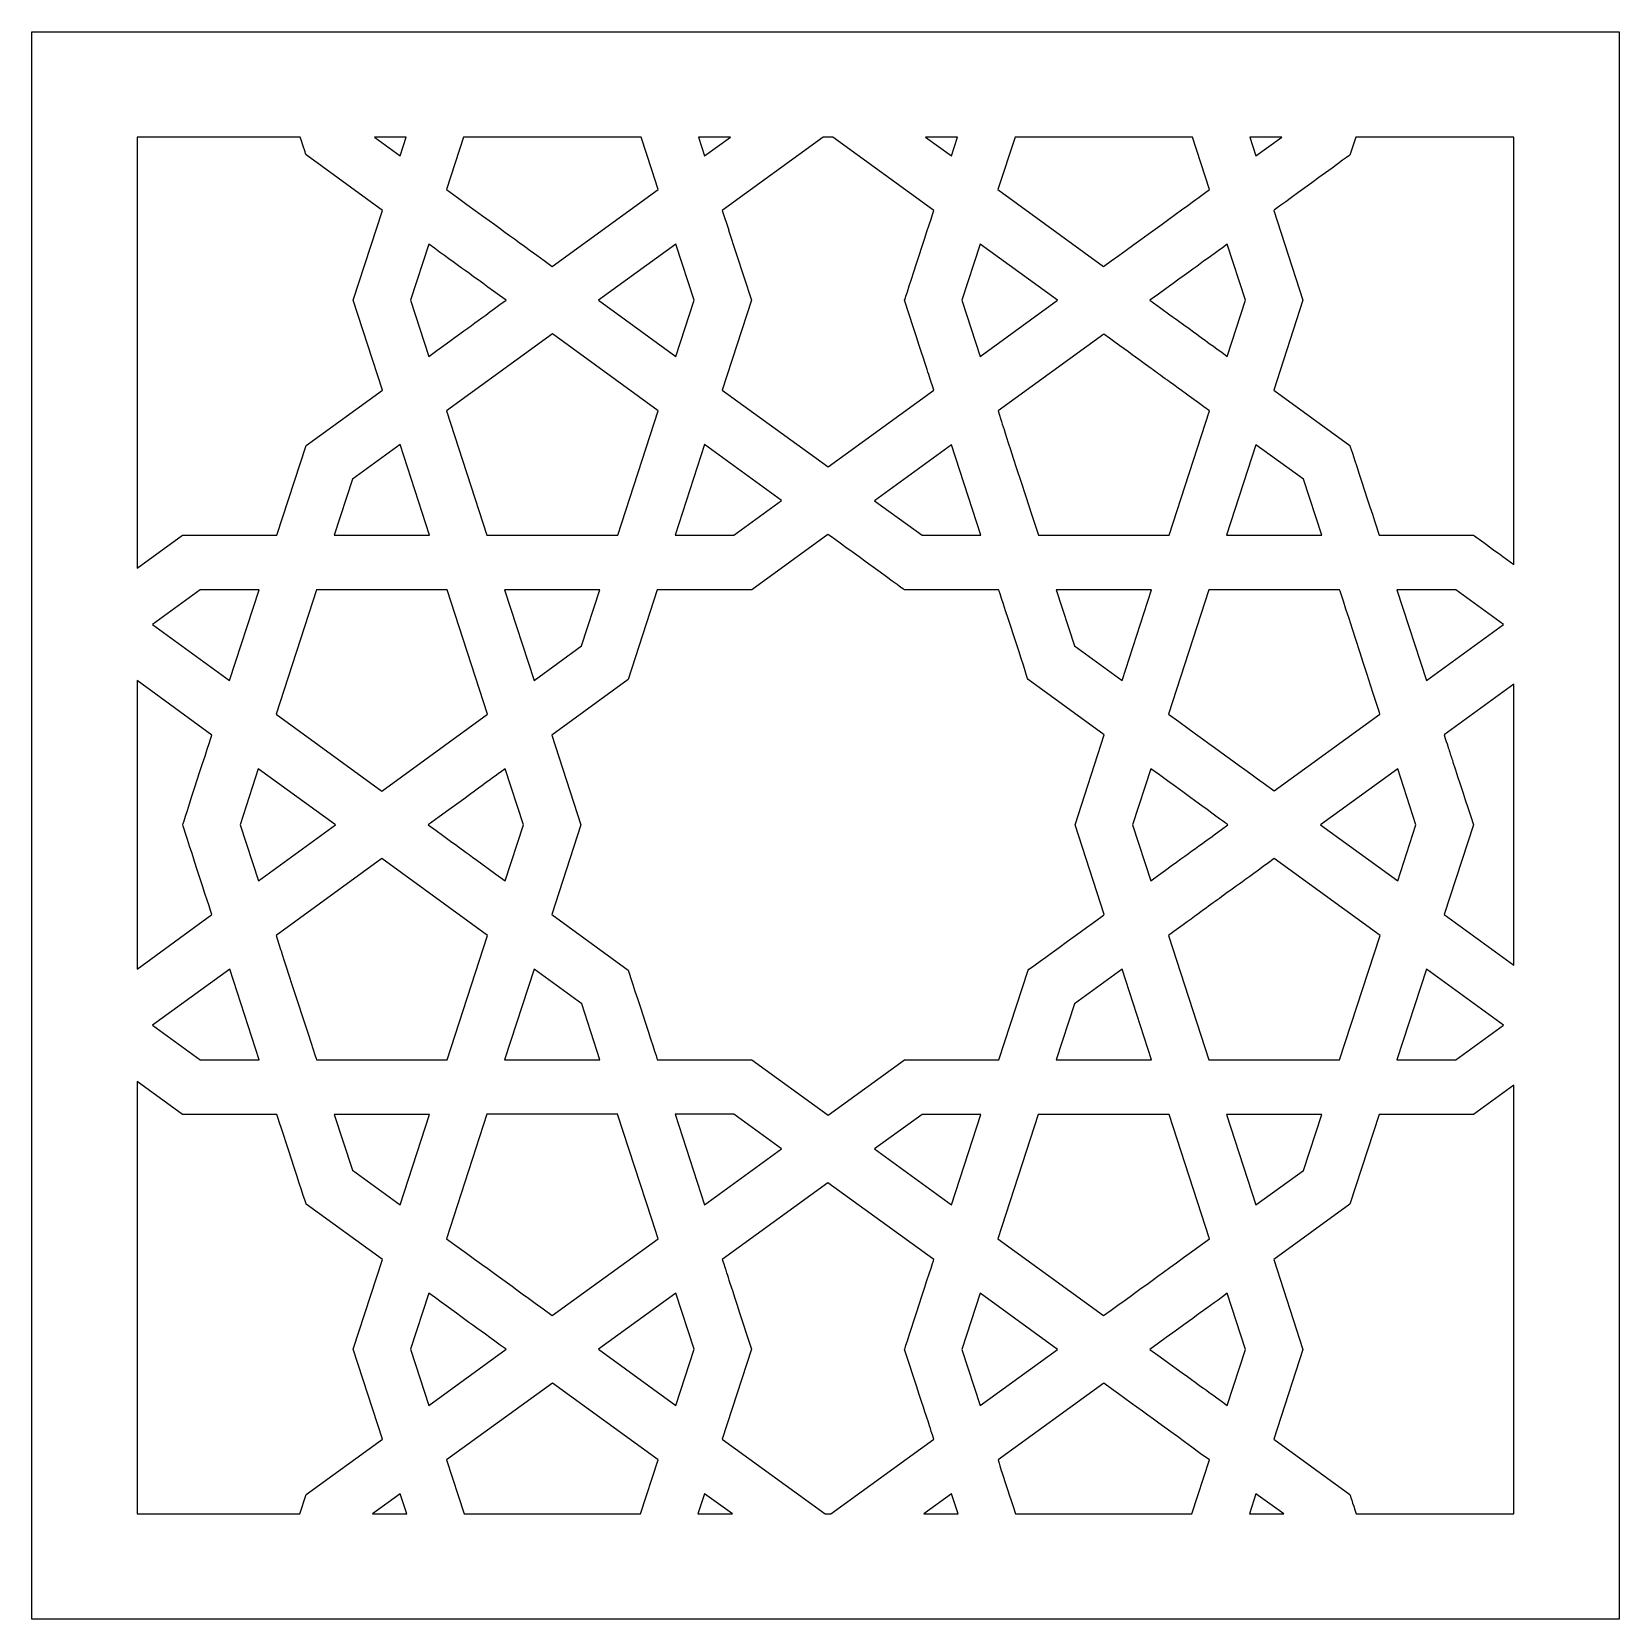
# Model space of a CAD drawing. Header units: millimetres. Extents: x -64 to 64, y -64 to 64.
import ezdxf

# ---------------------------------------------------------------- set-up
doc = ezdxf.new("R2010")
doc.units = ezdxf.units.MM
doc.header["$MEASUREMENT"] = 0
doc.layers.add('layer 1', color=7, linetype='Continuous')

msp = doc.modelspace()

# ---------------------------------------------------------------- linework, layer by layer
at = {"layer": 'layer 1', "color": 250}
for points, knots in [([(-63.5, 63.5), (-63.5, 63.5), (-63.5, -63.5), (-63.5, -63.5), (-63.5, -63.5), (-63.5, -63.5), (63.5, -63.5), (63.5, -63.5), (63.5, -63.5), (63.5, -63.5), (63.5, 63.5), (63.5, 63.5), (63.5, 63.5), (63.5, 63.5), (-63.5, 63.5), (-63.5, 63.5)], [0, 0, 0, 0, 0.2, 0.2, 0.2, 0.2, 0.4, 0.4, 0.4, 0.4, 0.6, 0.6, 0.6, 0.6, 1, 1, 1, 1]), ([(-55.0755, 55.075), (-55.0755, 55.075), (-42.0175, 55.075), (-42.0175, 55.075), (-42.0175, 55.075), (-41.7505, 54.2516), (-41.5589, 53.6663), (-41.554, 53.643), (-41.554, 53.643), (-41.554, 53.643), (-35.4463, 49.2058), (-35.4463, 49.2058), (-35.4463, 49.2058), (-35.4463, 49.2058), (-37.7817, 42.0215), (-37.7817, 42.0215), (-37.7817, 42.0215), (-37.7817, 42.0215), (-35.4415, 34.8368), (-35.4415, 34.8368), (-35.4415, 34.8368), (-35.4415, 34.8368), (-41.5494, 30.3999), (-41.5494, 30.3999), (-41.5494, 30.3999), (-41.5494, 30.3999), (-43.8941, 23.2244), (-43.8941, 23.2244), (-43.8941, 23.2244), (-43.8941, 23.2244), (-51.4437, 23.2244), (-51.4437, 23.2244), (-51.4437, 23.2244), (-51.4437, 23.2244), (-55.0755, 20.5846), (-55.0755, 20.5846), (-55.0755, 20.5846), (-55.0755, 20.5846), (-55.0755, 55.075), (-55.0755, 55.075)], [0, 0, 0, 0, 0.09090909, 0.09090909, 0.09090909, 0.09090909, 0.18181818, 0.18181818, 0.18181818, 0.18181818, 0.27272727, 0.27272727, 0.27272727, 0.27272727, 0.36363636, 0.36363636, 0.36363636, 0.36363636, 0.45454545, 0.45454545, 0.45454545, 0.45454545, 0.54545455, 0.54545455, 0.54545455, 0.54545455, 0.63636364, 0.63636364, 0.63636364, 0.63636364, 0.72727273, 0.72727273, 0.72727273, 0.72727273, 0.81818182, 0.81818182, 0.81818182, 0.81818182, 1, 1, 1, 1]), ([(-33.5414, 55.075), (-33.5414, 55.075), (-34.028, 53.5728), (-34.028, 53.5728), (-34.028, 53.5728), (-34.028, 53.5728), (-36.0922, 55.075), (-36.0922, 55.075), (-36.0922, 55.075), (-36.0922, 55.075), (-33.5414, 55.075), (-33.5414, 55.075)], [0, 0, 0, 0, 0.25, 0.25, 0.25, 0.25, 0.5, 0.5, 0.5, 0.5, 1, 1, 1, 1]), ([(-28.9547, 55.075), (-28.9547, 55.075), (-14.7546, 55.075), (-14.7546, 55.075), (-14.7546, 55.075), (-14.7546, 55.075), (-13.898, 52.4401), (-13.898, 52.4401), (-13.898, 52.4401), (-13.898, 52.4401), (-13.9026, 52.4447), (-13.9026, 52.4447), (-13.9026, 52.4447), (-13.9026, 52.4447), (-13.3879, 50.8769), (-13.3879, 50.8769), (-13.3879, 50.8769), (-13.3879, 50.8769), (-21.8546, 44.7266), (-21.8546, 44.7266), (-21.8546, 44.7266), (-25.6459, 47.479), (-25.351, 47.2634), (-30.3167, 50.8769), (-30.3167, 50.8769), (-30.3167, 50.8769), (-28.9547, 55.075), (-28.9547, 55.075)], [0, 0, 0, 0, 0.125, 0.125, 0.125, 0.125, 0.25, 0.25, 0.25, 0.25, 0.375, 0.375, 0.375, 0.375, 0.5, 0.5, 0.5, 0.5, 0.625, 0.625, 0.625, 0.625, 0.75, 0.75, 0.75, 0.75, 1, 1, 1, 1]), ([(-7.608, 55.075), (-7.608, 55.075), (-9.6767, 53.5728), (-9.6767, 53.5728), (-9.6767, 53.5728), (-9.6767, 53.5728), (-10.1632, 55.075), (-10.1632, 55.075), (-10.1632, 55.075), (-10.1632, 55.075), (-7.608, 55.075), (-7.608, 55.075)], [0, 0, 0, 0, 0.25, 0.25, 0.25, 0.25, 0.5, 0.5, 0.5, 0.5, 1, 1, 1, 1]), ([(-0.1894, 55.075), (-0.1894, 55.075), (0.5828, 55.075), (0.5828, 55.075), (0.5828, 55.075), (0.5828, 55.075), (8.6656, 49.2012), (8.6656, 49.2012), (8.6656, 49.2012), (8.6424, 49.131), (6.3535, 42.0963), (6.3302, 42.0165), (6.3302, 42.0165), (8.4684, 35.4422), (7.9992, 36.884), (8.6656, 34.8368), (8.6656, 34.8368), (8.6656, 34.8368), (0.2036, 28.6865), (0.2036, 28.6865), (0.2036, 28.6865), (0.2036, 28.6865), (-8.2582, 34.8368), (-8.2582, 34.8368), (-8.2582, 34.8368), (-8.2582, 34.8368), (-5.9277, 42.0215), (-5.9277, 42.0215), (-5.9277, 42.0215), (-5.9277, 42.0215), (-7.7481, 47.6194), (-7.7481, 47.6194), (-7.7481, 47.6194), (-7.7481, 47.6194), (-7.7435, 47.6194), (-7.7435, 47.6194), (-7.7435, 47.6194), (-7.7435, 47.6194), (-8.2582, 49.2058), (-8.2582, 49.2058), (-8.2582, 49.2058), (-8.2582, 49.2058), (-0.1894, 55.075), (-0.1894, 55.075)], [0, 0, 0, 0, 0.08333333, 0.08333333, 0.08333333, 0.08333333, 0.16666667, 0.16666667, 0.16666667, 0.16666667, 0.25, 0.25, 0.25, 0.25, 0.33333333, 0.33333333, 0.33333333, 0.33333333, 0.41666667, 0.41666667, 0.41666667, 0.41666667, 0.5, 0.5, 0.5, 0.5, 0.58333333, 0.58333333, 0.58333333, 0.58333333, 0.66666667, 0.66666667, 0.66666667, 0.66666667, 0.75, 0.75, 0.75, 0.75, 0.83333333, 0.83333333, 0.83333333, 0.83333333, 1, 1, 1, 1]), ([(10.5703, 55.075), (10.5703, 55.075), (10.0838, 53.5682), (10.0838, 53.5682), (10.0838, 53.5682), (10.0838, 53.5682), (8.0102, 55.075), (8.0102, 55.075), (8.0102, 55.075), (8.0102, 55.075), (10.5703, 55.075), (10.5703, 55.075)], [0, 0, 0, 0, 0.25, 0.25, 0.25, 0.25, 0.5, 0.5, 0.5, 0.5, 1, 1, 1, 1]), ([(15.162, 55.075), (15.162, 55.075), (29.3525, 55.075), (29.3525, 55.075), (29.3525, 55.075), (29.3525, 55.075), (30.7192, 50.872), (30.7192, 50.872), (30.7192, 50.872), (28.6318, 49.3557), (25.5101, 47.0856), (22.2525, 44.722), (22.2525, 44.722), (22.2525, 44.722), (13.795, 50.872), (13.795, 50.872), (13.795, 50.872), (13.795, 50.872), (15.162, 55.075), (15.162, 55.075)], [0, 0, 0, 0, 0.16666667, 0.16666667, 0.16666667, 0.16666667, 0.33333333, 0.33333333, 0.33333333, 0.33333333, 0.5, 0.5, 0.5, 0.5, 0.66666667, 0.66666667, 0.66666667, 0.66666667, 1, 1, 1, 1]), ([(36.504, 55.075), (36.504, 55.075), (34.4353, 53.5682), (34.4353, 53.5682), (34.4353, 53.5682), (34.4353, 53.5682), (33.9439, 55.075), (33.9439, 55.075), (33.9439, 55.075), (33.9439, 55.075), (36.504, 55.075), (36.504, 55.075)], [0, 0, 0, 0, 0.25, 0.25, 0.25, 0.25, 0.5, 0.5, 0.5, 0.5, 1, 1, 1, 1]), ([(55.0753, 20.8795), (53.5076, 22.0169), (51.8788, 23.2011), (51.846, 23.2244), (51.846, 23.2244), (51.846, 23.2244), (44.2969, 23.2244), (44.2969, 23.2244), (44.2969, 23.2244), (44.2733, 23.29), (41.9799, 30.3248), (41.952, 30.395), (41.952, 30.395), (41.952, 30.395), (35.8535, 34.8368), (35.8535, 34.8368), (35.8535, 34.8368), (35.8535, 34.8368), (38.1889, 42.0165), (38.1889, 42.0165), (38.1889, 42.0165), (38.1889, 42.0165), (35.8535, 49.2012), (35.8535, 49.2012), (35.8535, 49.2012), (35.9096, 49.2432), (41.891, 53.5915), (41.952, 53.6385), (41.952, 53.6385), (41.952, 53.6385), (42.4198, 55.075), (42.4198, 55.075), (42.4198, 55.075), (42.4198, 55.075), (55.0753, 55.075), (55.0753, 55.075), (55.0753, 55.075), (55.0753, 55.075), (55.0753, 20.8795), (55.0753, 20.8795)], [0, 0, 0, 0, 0.09090909, 0.09090909, 0.09090909, 0.09090909, 0.18181818, 0.18181818, 0.18181818, 0.18181818, 0.27272727, 0.27272727, 0.27272727, 0.27272727, 0.36363636, 0.36363636, 0.36363636, 0.36363636, 0.45454545, 0.45454545, 0.45454545, 0.45454545, 0.54545455, 0.54545455, 0.54545455, 0.54545455, 0.63636364, 0.63636364, 0.63636364, 0.63636364, 0.72727273, 0.72727273, 0.72727273, 0.72727273, 0.81818182, 0.81818182, 0.81818182, 0.81818182, 1, 1, 1, 1]), ([(-31.7301, 46.5053), (-29.2261, 44.6846), (-28.5242, 44.1745), (-25.5566, 42.0215), (-25.5566, 42.0215), (-28.3322, 40.0043), (-28.1217, 40.1585), (-31.7301, 37.5327), (-31.7301, 37.5327), (-31.7301, 37.5327), (-33.1905, 42.0215), (-33.1905, 42.0215), (-33.1905, 42.0215), (-33.1905, 42.0215), (-31.7301, 46.5053), (-31.7301, 46.5053)], [0, 0, 0, 0, 0.2, 0.2, 0.2, 0.2, 0.4, 0.4, 0.4, 0.4, 0.6, 0.6, 0.6, 0.6, 1, 1, 1, 1]), ([(-10.5188, 42.0215), (-10.5188, 42.0215), (-11.9697, 37.5327), (-11.9697, 37.5327), (-11.9697, 37.5327), (-11.9697, 37.5327), (-18.1479, 42.0215), (-18.1479, 42.0215), (-18.1479, 42.0215), (-18.1479, 42.0215), (-11.9747, 46.5053), (-11.9747, 46.5053), (-11.9747, 46.5053), (-11.9747, 46.5053), (-10.5188, 42.0215), (-10.5188, 42.0215)], [0, 0, 0, 0, 0.2, 0.2, 0.2, 0.2, 0.4, 0.4, 0.4, 0.4, 0.6, 0.6, 0.6, 0.6, 1, 1, 1, 1]), ([(12.3772, 46.5053), (12.3772, 46.5053), (18.5505, 42.0165), (18.5505, 42.0165), (18.5505, 42.0165), (18.5505, 42.0165), (12.3818, 37.5281), (12.3818, 37.5281), (12.3818, 37.5281), (12.3818, 37.5281), (10.9167, 42.0165), (10.9167, 42.0165), (10.9167, 42.0165), (10.9167, 42.0165), (12.3772, 46.5053), (12.3772, 46.5053)], [0, 0, 0, 0, 0.2, 0.2, 0.2, 0.2, 0.4, 0.4, 0.4, 0.4, 0.6, 0.6, 0.6, 0.6, 1, 1, 1, 1]), ([(33.5975, 42.0165), (33.5975, 42.0165), (32.1419, 37.5327), (32.1419, 37.5327), (32.1419, 37.5327), (29.5444, 39.419), (30.9718, 38.3847), (25.9592, 42.0165), (25.9592, 42.0165), (29.8909, 44.8719), (29.9374, 44.9044), (32.1374, 46.5053), (32.1374, 46.5053), (32.1374, 46.5053), (33.5975, 42.0165), (33.5975, 42.0165)], [0, 0, 0, 0, 0.2, 0.2, 0.2, 0.2, 0.4, 0.4, 0.4, 0.4, 0.6, 0.6, 0.6, 0.6, 1, 1, 1, 1]), ([(-27.0824, 23.2244), (-27.0824, 23.2244), (-30.3119, 33.1706), (-30.3119, 33.1706), (-30.3119, 33.1706), (-30.3119, 33.1706), (-21.85, 39.3206), (-21.85, 39.3206), (-21.85, 39.3206), (-21.85, 39.3206), (-13.3879, 33.1706), (-13.3879, 33.1706), (-13.3879, 33.1706), (-13.3879, 33.1706), (-16.6222, 23.2244), (-16.6222, 23.2244), (-16.6222, 23.2244), (-16.6222, 23.2244), (-27.0824, 23.2244), (-27.0824, 23.2244)], [0, 0, 0, 0, 0.16666667, 0.16666667, 0.16666667, 0.16666667, 0.33333333, 0.33333333, 0.33333333, 0.33333333, 0.5, 0.5, 0.5, 0.5, 0.66666667, 0.66666667, 0.66666667, 0.66666667, 1, 1, 1, 1]), ([(17.0293, 23.2198), (13.892, 32.8644), (14.4544, 31.1302), (13.8, 33.1661), (13.8, 33.1661), (13.8, 33.1661), (22.2571, 39.316), (22.2571, 39.316), (22.2571, 39.316), (27.4525, 35.5434), (25.6177, 36.8727), (30.7192, 33.1661), (30.7192, 33.1661), (30.7192, 33.1661), (27.4899, 23.2198), (27.4899, 23.2198), (27.4899, 23.2198), (27.4899, 23.2198), (17.0293, 23.2198), (17.0293, 23.2198)], [0, 0, 0, 0, 0.16666667, 0.16666667, 0.16666667, 0.16666667, 0.33333333, 0.33333333, 0.33333333, 0.33333333, 0.5, 0.5, 0.5, 0.5, 0.66666667, 0.66666667, 0.66666667, 0.66666667, 1, 1, 1, 1]), ([(-39.3028, 23.2244), (-39.3028, 23.2244), (-37.8379, 27.7036), (-37.8379, 27.7036), (-37.8379, 27.7036), (-37.8379, 27.7036), (-34.0235, 30.4698), (-34.0235, 30.4698), (-34.0235, 30.4698), (-34.0235, 30.4698), (-31.6739, 23.2244), (-31.6739, 23.2244), (-31.6739, 23.2244), (-31.6739, 23.2244), (-39.3028, 23.2244), (-39.3028, 23.2244)], [0, 0, 0, 0, 0.2, 0.2, 0.2, 0.2, 0.4, 0.4, 0.4, 0.4, 0.6, 0.6, 0.6, 0.6, 1, 1, 1, 1]), ([(-12.0308, 23.2244), (-12.0308, 23.2244), (-9.6721, 30.4698), (-9.6721, 30.4698), (-9.6721, 30.4698), (-9.6721, 30.4698), (-3.5126, 25.9906), (-3.5126, 25.9906), (-3.5126, 25.9906), (-3.5126, 25.9906), (-7.3272, 23.2244), (-7.3272, 23.2244), (-7.3272, 23.2244), (-7.3272, 23.2244), (-12.0308, 23.2244), (-12.0308, 23.2244)], [0, 0, 0, 0, 0.2, 0.2, 0.2, 0.2, 0.4, 0.4, 0.4, 0.4, 0.6, 0.6, 0.6, 0.6, 1, 1, 1, 1]), ([(3.9197, 25.986), (3.9197, 25.986), (10.0838, 30.4652), (10.0838, 30.4652), (10.0838, 30.4652), (10.0838, 30.4652), (12.4379, 23.2198), (12.4379, 23.2198), (12.4379, 23.2198), (12.4379, 23.2198), (7.7294, 23.2198), (7.7294, 23.2198), (7.7294, 23.2198), (7.7294, 23.2198), (3.9197, 25.986), (3.9197, 25.986)], [0, 0, 0, 0, 0.2, 0.2, 0.2, 0.2, 0.4, 0.4, 0.4, 0.4, 0.6, 0.6, 0.6, 0.6, 1, 1, 1, 1]), ([(32.0858, 23.2244), (32.0858, 23.2244), (34.4353, 30.4652), (34.4353, 30.4652), (34.4353, 30.4652), (34.4353, 30.4652), (38.245, 27.6991), (38.245, 27.6991), (38.245, 27.6991), (38.245, 27.6991), (39.7006, 23.2244), (39.7006, 23.2244), (39.7006, 23.2244), (39.7006, 23.2244), (32.0858, 23.2244), (32.0858, 23.2244)], [0, 0, 0, 0, 0.2, 0.2, 0.2, 0.2, 0.4, 0.4, 0.4, 0.4, 0.6, 0.6, 0.6, 0.6, 1, 1, 1, 1]), ([(6.3115, -18.7452), (6.3115, -18.7452), (0.2036, -23.1779), (0.2036, -23.1779), (0.2036, -23.1779), (0.2036, -23.1779), (-5.9041, -18.7357), (-5.9041, -18.7357), (-5.9041, -18.7357), (-5.9041, -18.7357), (-13.4535, -18.7357), (-13.4535, -18.7357), (-13.4535, -18.7357), (-13.4772, -18.6658), (-15.7702, -11.6448), (-15.7935, -11.5655), (-15.7935, -11.5655), (-15.7935, -11.5655), (-21.9015, -7.1332), (-21.9015, -7.1332), (-21.9015, -7.1332), (-21.9015, -7.1332), (-19.5661, 0.0561), (-19.5661, 0.0561), (-19.5661, 0.0561), (-19.5661, 0.0561), (-21.9061, 7.2358), (-21.9061, 7.2358), (-21.9061, 7.2358), (-21.9061, 7.2358), (-15.7984, 11.678), (-15.7984, 11.678), (-15.7984, 11.678), (-15.7984, 11.678), (-13.4535, 18.8532), (-13.4535, 18.8532), (-13.4535, 18.8532), (-13.4535, 18.8532), (-5.9041, 18.8532), (-5.9041, 18.8532), (-5.9041, 18.8532), (-5.9041, 18.8532), (0.199, 23.29), (0.199, 23.29), (0.199, 23.29), (0.2596, 23.2526), (6.2459, 18.8951), (6.3115, 18.8482), (6.3115, 18.8482), (6.3115, 18.8482), (13.8652, 18.8482), (13.8652, 18.8482), (13.8652, 18.8482), (13.8839, 18.7829), (16.1727, 11.7528), (16.201, 11.678), (16.201, 11.678), (16.201, 11.678), (22.304, 7.2408), (22.304, 7.2408), (22.304, 7.2408), (22.304, 7.2408), (19.9683, 0.0561), (19.9683, 0.0561), (19.9683, 0.0561), (19.9683, 0.0561), (22.304, -7.1282), (22.304, -7.1282), (22.304, -7.1282), (22.2479, -7.1706), (16.2666, -11.514), (16.201, -11.5609), (16.201, -11.5609), (16.201, -11.5609), (13.8606, -18.7452), (13.8606, -18.7452), (13.8606, -18.7452), (13.8606, -18.7452), (6.3115, -18.7452), (6.3115, -18.7452)], [0, 0, 0, 0, 0.04761905, 0.04761905, 0.04761905, 0.04761905, 0.0952381, 0.0952381, 0.0952381, 0.0952381, 0.14285714, 0.14285714, 0.14285714, 0.14285714, 0.19047619, 0.19047619, 0.19047619, 0.19047619, 0.23809524, 0.23809524, 0.23809524, 0.23809524, 0.28571429, 0.28571429, 0.28571429, 0.28571429, 0.33333333, 0.33333333, 0.33333333, 0.33333333, 0.38095238, 0.38095238, 0.38095238, 0.38095238, 0.42857143, 0.42857143, 0.42857143, 0.42857143, 0.47619048, 0.47619048, 0.47619048, 0.47619048, 0.52380952, 0.52380952, 0.52380952, 0.52380952, 0.57142857, 0.57142857, 0.57142857, 0.57142857, 0.61904762, 0.61904762, 0.61904762, 0.61904762, 0.66666667, 0.66666667, 0.66666667, 0.66666667, 0.71428571, 0.71428571, 0.71428571, 0.71428571, 0.76190476, 0.76190476, 0.76190476, 0.76190476, 0.80952381, 0.80952381, 0.80952381, 0.80952381, 0.85714286, 0.85714286, 0.85714286, 0.85714286, 0.9047619, 0.9047619, 0.9047619, 0.9047619, 1, 1, 1, 1]), ([(-47.671, 11.6074), (-47.671, 11.6074), (-53.8304, 16.087), (-53.8304, 16.087), (-53.8304, 16.087), (-53.8304, 16.087), (-50.0209, 18.8532), (-50.0209, 18.8532), (-50.0209, 18.8532), (-50.0209, 18.8532), (-45.3169, 18.8532), (-45.3169, 18.8532), (-45.3169, 18.8532), (-45.3169, 18.8532), (-47.671, 11.6074), (-47.671, 11.6074)], [0, 0, 0, 0, 0.2, 0.2, 0.2, 0.2, 0.4, 0.4, 0.4, 0.4, 0.6, 0.6, 0.6, 0.6, 1, 1, 1, 1]), ([(-30.2653, 18.8532), (-30.2653, 18.8532), (-27.0312, 8.9069), (-27.0312, 8.9069), (-27.0312, 8.9069), (-27.0312, 8.9069), (-35.4977, 2.757), (-35.4977, 2.757), (-35.4977, 2.757), (-35.4977, 2.757), (-43.9597, 8.9069), (-43.9597, 8.9069), (-43.9597, 8.9069), (-43.9597, 8.9069), (-40.7256, 18.8532), (-40.7256, 18.8532), (-40.7256, 18.8532), (-40.7256, 18.8532), (-30.2653, 18.8532), (-30.2653, 18.8532)], [0, 0, 0, 0, 0.16666667, 0.16666667, 0.16666667, 0.16666667, 0.33333333, 0.33333333, 0.33333333, 0.33333333, 0.5, 0.5, 0.5, 0.5, 0.66666667, 0.66666667, 0.66666667, 0.66666667, 1, 1, 1, 1]), ([(-23.3197, 11.6074), (-23.3197, 11.6074), (-25.6783, 18.8532), (-25.6783, 18.8532), (-25.6783, 18.8532), (-25.6783, 18.8532), (-18.0449, 18.8532), (-18.0449, 18.8532), (-18.0449, 18.8532), (-18.0449, 18.8532), (-19.5097, 14.3736), (-19.5097, 14.3736), (-19.5097, 14.3736), (-19.5097, 14.3736), (-23.3197, 11.6074), (-23.3197, 11.6074)], [0, 0, 0, 0, 0.2, 0.2, 0.2, 0.2, 0.4, 0.4, 0.4, 0.4, 0.6, 0.6, 0.6, 0.6, 1, 1, 1, 1]), ([(23.7222, 11.6124), (23.7222, 11.6124), (19.9076, 14.3785), (19.9076, 14.3785), (19.9076, 14.3785), (19.9076, 14.3785), (18.452, 18.8482), (18.452, 18.8482), (18.452, 18.8482), (18.452, 18.8482), (26.0717, 18.8482), (26.0717, 18.8482), (26.0717, 18.8482), (26.0717, 18.8482), (23.7222, 11.6124), (23.7222, 11.6124)], [0, 0, 0, 0, 0.2, 0.2, 0.2, 0.2, 0.4, 0.4, 0.4, 0.4, 0.6, 0.6, 0.6, 0.6, 1, 1, 1, 1]), ([(35.9001, 2.7615), (31.8611, 5.696), (32.1282, 5.5044), (27.4334, 8.9115), (27.4334, 8.9115), (27.4334, 8.9115), (30.6677, 18.8577), (30.6677, 18.8577), (30.6677, 18.8577), (30.6677, 18.8577), (41.1328, 18.8577), (41.1328, 18.8577), (41.1328, 18.8577), (41.1378, 18.8341), (44.3484, 8.9443), (44.3576, 8.9115), (44.3576, 8.9115), (44.3576, 8.9115), (35.9001, 2.7615), (35.9001, 2.7615)], [0, 0, 0, 0, 0.16666667, 0.16666667, 0.16666667, 0.16666667, 0.33333333, 0.33333333, 0.33333333, 0.33333333, 0.5, 0.5, 0.5, 0.5, 0.66666667, 0.66666667, 0.66666667, 0.66666667, 1, 1, 1, 1]), ([(45.7193, 18.8577), (45.7193, 18.8577), (50.4278, 18.8577), (50.4278, 18.8577), (50.4278, 18.8577), (50.4278, 18.8577), (54.2378, 16.0916), (54.2378, 16.0916), (54.2378, 16.0916), (54.2378, 16.0916), (48.0737, 11.6124), (48.0737, 11.6124), (48.0737, 11.6124), (48.0737, 11.6124), (45.7193, 18.8577), (45.7193, 18.8577)], [0, 0, 0, 0, 0.2, 0.2, 0.2, 0.2, 0.4, 0.4, 0.4, 0.4, 0.6, 0.6, 0.6, 0.6, 1, 1, 1, 1]), ([(-55.0755, 11.5888), (-55.0755, 11.5888), (-49.0893, 7.2358), (-49.0893, 7.2358), (-49.0893, 7.2358), (-49.1126, 7.1706), (-51.4014, 0.1263), (-51.4249, 0.0561), (-51.4249, 0.0561), (-51.3781, -0.0935), (-49.1362, -6.9878), (-49.0848, -7.1332), (-49.0848, -7.1332), (-49.0848, -7.1332), (-55.0755, -11.4857), (-55.0755, -11.4857), (-55.0755, -11.4857), (-55.0755, -11.4857), (-55.0755, 11.5888), (-55.0755, 11.5888)], [0, 0, 0, 0, 0.16666667, 0.16666667, 0.16666667, 0.16666667, 0.33333333, 0.33333333, 0.33333333, 0.33333333, 0.5, 0.5, 0.5, 0.5, 0.66666667, 0.66666667, 0.66666667, 0.66666667, 1, 1, 1, 1]), ([(55.0753, -11.1816), (55.0753, -11.1816), (49.4919, -7.1236), (49.4919, -7.1236), (49.4919, -7.1236), (49.4919, -7.1236), (51.8273, 0.061), (51.8273, 0.061), (51.8273, 0.061), (49.1737, 8.2095), (50.5217, 4.0626), (49.4919, 7.2408), (49.4919, 7.2408), (49.4919, 7.2408), (55.0753, 11.2988), (55.0753, 11.2988), (55.0753, 11.2988), (55.0753, 11.2988), (55.0753, -11.1816), (55.0753, -11.1816)], [0, 0, 0, 0, 0.16666667, 0.16666667, 0.16666667, 0.16666667, 0.33333333, 0.33333333, 0.33333333, 0.33333333, 0.5, 0.5, 0.5, 0.5, 0.66666667, 0.66666667, 0.66666667, 0.66666667, 1, 1, 1, 1]), ([(-45.3733, -4.4323), (-45.3733, -4.4323), (-46.8334, 0.0561), (-46.8334, 0.0561), (-46.8334, 0.0561), (-46.8334, 0.0561), (-45.3778, 4.5403), (-45.3778, 4.5403), (-45.3778, 4.5403), (-45.3778, 4.5403), (-39.2, 0.0561), (-39.2, 0.0561), (-39.2, 0.0561), (-39.2, 0.0561), (-45.3733, -4.4323), (-45.3733, -4.4323)], [0, 0, 0, 0, 0.2, 0.2, 0.2, 0.2, 0.4, 0.4, 0.4, 0.4, 0.6, 0.6, 0.6, 0.6, 1, 1, 1, 1]), ([(-31.7864, 0.0561), (-26.7314, 3.7257), (-27.4242, 3.2247), (-25.6177, 4.5448), (-25.6177, 4.5448), (-25.6177, 4.5448), (-24.1575, 0.0561), (-24.1575, 0.0561), (-24.1575, 0.0561), (-24.1575, 0.0561), (-25.6177, -4.4323), (-25.6177, -4.4323), (-25.6177, -4.4323), (-29.9703, -1.2636), (-28.103, -2.6211), (-31.7864, 0.0561)], [0, 0, 0, 0, 0.2, 0.2, 0.2, 0.2, 0.4, 0.4, 0.4, 0.4, 0.6, 0.6, 0.6, 0.6, 1, 1, 1, 1]), ([(26.0202, -4.4277), (26.0202, -4.4277), (24.5646, 0.061), (24.5646, 0.061), (24.5646, 0.061), (24.5646, 0.061), (26.0152, 4.5448), (26.0152, 4.5448), (26.0152, 4.5448), (29.797, 1.7974), (32.1984, 0.0561), (32.1984, 0.0561), (32.1984, 0.0561), (29.1793, -2.1343), (29.6005, -1.8253), (26.0202, -4.4277)], [0, 0, 0, 0, 0.2, 0.2, 0.2, 0.2, 0.4, 0.4, 0.4, 0.4, 0.6, 0.6, 0.6, 0.6, 1, 1, 1, 1]), ([(45.7757, 4.5448), (45.7757, 4.5448), (47.2359, 0.061), (47.2359, 0.061), (47.2359, 0.061), (47.2359, 0.061), (45.7803, -4.4231), (45.7803, -4.4231), (45.7803, -4.4231), (45.7803, -4.4231), (39.6071, 0.061), (39.6071, 0.061), (39.6071, 0.061), (39.6071, 0.061), (45.7757, 4.5448), (45.7757, 4.5448)], [0, 0, 0, 0, 0.2, 0.2, 0.2, 0.2, 0.4, 0.4, 0.4, 0.4, 0.6, 0.6, 0.6, 0.6, 1, 1, 1, 1]), ([(-40.721, -18.7452), (-40.7443, -18.675), (-43.5712, -9.9836), (-43.5945, -9.9131), (-43.5945, -9.9131), (-43.5945, -9.9131), (-43.5993, -9.9085), (-43.5993, -9.9085), (-43.5993, -9.9085), (-43.5993, -9.9085), (-43.9552, -8.7993), (-43.9552, -8.7993), (-43.9552, -8.7993), (-43.9552, -8.7993), (-35.4931, -2.649), (-35.4931, -2.649), (-35.4931, -2.649), (-35.4931, -2.649), (-27.0312, -8.7993), (-27.0312, -8.7993), (-27.0312, -8.7993), (-27.0312, -8.7993), (-30.2605, -18.7452), (-30.2605, -18.7452), (-30.2605, -18.7452), (-35.8067, -18.7452), (-35.1797, -18.7452), (-40.721, -18.7452)], [0, 0, 0, 0, 0.125, 0.125, 0.125, 0.125, 0.25, 0.25, 0.25, 0.25, 0.375, 0.375, 0.375, 0.375, 0.5, 0.5, 0.5, 0.5, 0.625, 0.625, 0.625, 0.625, 0.75, 0.75, 0.75, 0.75, 1, 1, 1, 1]), ([(30.6723, -18.7452), (30.6723, -18.7452), (27.438, -8.7947), (27.438, -8.7947), (27.438, -8.7947), (32.1328, -5.3873), (30.8081, -6.3419), (35.905, -2.6444), (35.905, -2.6444), (35.905, -2.6444), (44.3622, -8.7947), (44.3622, -8.7947), (44.3622, -8.7947), (44.3622, -8.7947), (41.1328, -18.7452), (41.1328, -18.7452), (41.1328, -18.7452), (41.1328, -18.7452), (30.6723, -18.7452), (30.6723, -18.7452)], [0, 0, 0, 0, 0.16666667, 0.16666667, 0.16666667, 0.16666667, 0.33333333, 0.33333333, 0.33333333, 0.33333333, 0.5, 0.5, 0.5, 0.5, 0.66666667, 0.66666667, 0.66666667, 0.66666667, 1, 1, 1, 1]), ([(-47.6665, -11.4953), (-47.6665, -11.4953), (-45.3124, -18.7452), (-45.3124, -18.7452), (-45.3124, -18.7452), (-45.3124, -18.7452), (-50.016, -18.7452), (-50.016, -18.7452), (-50.016, -18.7452), (-50.016, -18.7452), (-53.8304, -15.9745), (-53.8304, -15.9745), (-53.8304, -15.9745), (-53.8304, -15.9745), (-47.6665, -11.4953), (-47.6665, -11.4953)], [0, 0, 0, 0, 0.2, 0.2, 0.2, 0.2, 0.4, 0.4, 0.4, 0.4, 0.6, 0.6, 0.6, 0.6, 1, 1, 1, 1]), ([(-23.3151, -11.4953), (-23.3151, -11.4953), (-19.5051, -14.266), (-19.5051, -14.266), (-19.5051, -14.266), (-19.5051, -14.266), (-18.0495, -18.7357), (-18.0495, -18.7357), (-18.0495, -18.7357), (-18.0495, -18.7357), (-25.6692, -18.7357), (-25.6692, -18.7357), (-25.6692, -18.7357), (-25.6692, -18.7357), (-23.3151, -11.4953), (-23.3151, -11.4953)], [0, 0, 0, 0, 0.2, 0.2, 0.2, 0.2, 0.4, 0.4, 0.4, 0.4, 0.6, 0.6, 0.6, 0.6, 1, 1, 1, 1]), ([(26.0809, -18.7452), (26.0809, -18.7452), (18.452, -18.7452), (18.452, -18.7452), (18.452, -18.7452), (18.452, -18.7452), (19.9125, -14.2614), (19.9125, -14.2614), (19.9125, -14.2614), (19.9125, -14.2614), (23.7222, -11.4903), (23.7222, -11.4903), (23.7222, -11.4903), (23.7222, -11.4903), (26.0809, -18.7452), (26.0809, -18.7452)], [0, 0, 0, 0, 0.2, 0.2, 0.2, 0.2, 0.4, 0.4, 0.4, 0.4, 0.6, 0.6, 0.6, 0.6, 1, 1, 1, 1]), ([(54.2424, -15.9699), (54.2424, -15.9699), (50.4328, -18.7452), (50.4328, -18.7452), (50.4328, -18.7452), (50.4328, -18.7452), (45.7193, -18.7452), (45.7193, -18.7452), (45.7193, -18.7452), (45.7193, -18.7452), (48.0737, -11.4903), (48.0737, -11.4903), (48.0737, -11.4903), (48.0737, -11.4903), (54.2424, -15.9699), (54.2424, -15.9699)], [0, 0, 0, 0, 0.2, 0.2, 0.2, 0.2, 0.4, 0.4, 0.4, 0.4, 0.6, 0.6, 0.6, 0.6, 1, 1, 1, 1]), ([(-42.0547, -55.075), (-42.0547, -55.075), (-55.0755, -55.075), (-55.0755, -55.075), (-55.0755, -55.075), (-55.0755, -55.075), (-55.0755, -20.4678), (-55.0755, -20.4678), (-55.0755, -20.4678), (-55.0755, -20.4678), (-51.4388, -23.1122), (-51.4388, -23.1122), (-51.4388, -23.1122), (-51.4388, -23.1122), (-43.8941, -23.1122), (-43.8941, -23.1122), (-43.8941, -23.1122), (-43.8708, -23.1824), (-41.5775, -30.2077), (-41.554, -30.2828), (-41.554, -30.2828), (-41.554, -30.2828), (-35.4463, -34.7197), (-35.4463, -34.7197), (-35.4463, -34.7197), (-35.4463, -34.7197), (-37.7817, -41.9044), (-37.7817, -41.9044), (-37.7817, -41.9044), (-37.7817, -41.9044), (-35.4415, -49.0936), (-35.4415, -49.0936), (-35.4415, -49.0936), (-35.4415, -49.0936), (-41.5494, -53.5259), (-41.5494, -53.5259), (-41.5494, -53.5259), (-41.5494, -53.5259), (-42.0547, -55.075), (-42.0547, -55.075)], [0, 0, 0, 0, 0.09090909, 0.09090909, 0.09090909, 0.09090909, 0.18181818, 0.18181818, 0.18181818, 0.18181818, 0.27272727, 0.27272727, 0.27272727, 0.27272727, 0.36363636, 0.36363636, 0.36363636, 0.36363636, 0.45454545, 0.45454545, 0.45454545, 0.45454545, 0.54545455, 0.54545455, 0.54545455, 0.54545455, 0.63636364, 0.63636364, 0.63636364, 0.63636364, 0.72727273, 0.72727273, 0.72727273, 0.72727273, 0.81818182, 0.81818182, 0.81818182, 0.81818182, 1, 1, 1, 1]), ([(55.0753, -55.075), (55.0753, -55.075), (42.4575, -55.075), (42.4575, -55.075), (42.4575, -55.075), (42.1672, -54.1905), (41.9612, -53.5541), (41.952, -53.5304), (41.952, -53.5304), (41.952, -53.5304), (35.8535, -49.0983), (35.8535, -49.0983), (35.8535, -49.0983), (35.8535, -49.0983), (38.1889, -41.9089), (38.1889, -41.9089), (38.1889, -41.9089), (38.1889, -41.9089), (35.8535, -34.7197), (35.8535, -34.7197), (35.8535, -34.7197), (35.8535, -34.7197), (41.952, -30.2873), (41.952, -30.2873), (41.952, -30.2873), (41.952, -30.2873), (44.2969, -23.1073), (44.2969, -23.1073), (44.2969, -23.1073), (44.2969, -23.1073), (51.846, -23.1073), (51.846, -23.1073), (51.846, -23.1073), (51.846, -23.1073), (55.0753, -20.7624), (55.0753, -20.7624), (55.0753, -20.7624), (55.0753, -20.7624), (55.0753, -55.075), (55.0753, -55.075)], [0, 0, 0, 0, 0.09090909, 0.09090909, 0.09090909, 0.09090909, 0.18181818, 0.18181818, 0.18181818, 0.18181818, 0.27272727, 0.27272727, 0.27272727, 0.27272727, 0.36363636, 0.36363636, 0.36363636, 0.36363636, 0.45454545, 0.45454545, 0.45454545, 0.45454545, 0.54545455, 0.54545455, 0.54545455, 0.54545455, 0.63636364, 0.63636364, 0.63636364, 0.63636364, 0.72727273, 0.72727273, 0.72727273, 0.72727273, 0.81818182, 0.81818182, 0.81818182, 0.81818182, 1, 1, 1, 1]), ([(-31.6785, -23.1122), (-31.6785, -23.1122), (-34.028, -30.3529), (-34.028, -30.3529), (-34.028, -30.3529), (-34.028, -30.3529), (-37.8379, -27.5819), (-37.8379, -27.5819), (-37.8379, -27.5819), (-37.8379, -27.5819), (-39.2982, -23.1122), (-39.2982, -23.1122), (-39.2982, -23.1122), (-39.2982, -23.1122), (-31.6785, -23.1122), (-31.6785, -23.1122)], [0, 0, 0, 0, 0.2, 0.2, 0.2, 0.2, 0.4, 0.4, 0.4, 0.4, 0.6, 0.6, 0.6, 0.6, 1, 1, 1, 1]), ([(-27.0873, -23.1027), (-27.0873, -23.1027), (-16.6268, -23.1027), (-16.6268, -23.1027), (-16.6268, -23.1027), (-16.6268, -23.1027), (-13.898, -31.4854), (-13.898, -31.4854), (-13.898, -31.4854), (-13.898, -31.4854), (-13.9026, -31.4854), (-13.9026, -31.4854), (-13.9026, -31.4854), (-13.9026, -31.4854), (-13.3879, -33.0535), (-13.3879, -33.0535), (-13.3879, -33.0535), (-13.3879, -33.0535), (-21.8546, -39.1988), (-21.8546, -39.1988), (-21.8546, -39.1988), (-26.0435, -36.1615), (-25.4116, -36.6154), (-30.3167, -33.0535), (-30.3167, -33.0535), (-30.3167, -33.0535), (-27.0873, -23.1027), (-27.0873, -23.1027)], [0, 0, 0, 0, 0.125, 0.125, 0.125, 0.125, 0.25, 0.25, 0.25, 0.25, 0.375, 0.375, 0.375, 0.375, 0.5, 0.5, 0.5, 0.5, 0.625, 0.625, 0.625, 0.625, 0.75, 0.75, 0.75, 0.75, 1, 1, 1, 1]), ([(-3.5126, -25.8734), (-3.5126, -25.8734), (-9.6767, -30.3529), (-9.6767, -30.3529), (-9.6767, -30.3529), (-9.6767, -30.3529), (-12.0308, -23.1027), (-12.0308, -23.1027), (-12.0308, -23.1027), (-12.0308, -23.1027), (-7.3272, -23.1027), (-7.3272, -23.1027), (-7.3272, -23.1027), (-7.3272, -23.1027), (-3.5126, -25.8734), (-3.5126, -25.8734)], [0, 0, 0, 0, 0.2, 0.2, 0.2, 0.2, 0.4, 0.4, 0.4, 0.4, 0.6, 0.6, 0.6, 0.6, 1, 1, 1, 1]), ([(12.4333, -23.1073), (12.4333, -23.1073), (10.0838, -30.3576), (10.0838, -30.3576), (10.0838, -30.3576), (10.0838, -30.3576), (3.9151, -25.8784), (3.9151, -25.8784), (3.9151, -25.8784), (3.9151, -25.8784), (7.7294, -23.1073), (7.7294, -23.1073), (7.7294, -23.1073), (7.7294, -23.1073), (12.4333, -23.1073), (12.4333, -23.1073)], [0, 0, 0, 0, 0.2, 0.2, 0.2, 0.2, 0.4, 0.4, 0.4, 0.4, 0.6, 0.6, 0.6, 0.6, 1, 1, 1, 1]), ([(17.0244, -23.1073), (17.0244, -23.1073), (27.4899, -23.1073), (27.4899, -23.1073), (27.4899, -23.1073), (27.4899, -23.1073), (30.7192, -33.058), (30.7192, -33.058), (30.7192, -33.058), (26.4929, -36.1333), (25.5429, -36.8212), (22.2525, -39.2038), (22.2525, -39.2038), (22.2525, -39.2038), (13.795, -33.058), (13.795, -33.058), (13.795, -33.058), (13.795, -33.058), (17.0244, -23.1073), (17.0244, -23.1073)], [0, 0, 0, 0, 0.16666667, 0.16666667, 0.16666667, 0.16666667, 0.33333333, 0.33333333, 0.33333333, 0.33333333, 0.5, 0.5, 0.5, 0.5, 0.66666667, 0.66666667, 0.66666667, 0.66666667, 1, 1, 1, 1]), ([(39.7006, -23.1073), (39.7006, -23.1073), (38.2404, -27.5869), (38.2404, -27.5869), (38.2404, -27.5869), (38.2404, -27.5869), (34.4353, -30.3576), (34.4353, -30.3576), (34.4353, -30.3576), (34.4353, -30.3576), (32.0813, -23.1073), (32.0813, -23.1073), (32.0813, -23.1073), (32.0813, -23.1073), (39.7006, -23.1073), (39.7006, -23.1073)], [0, 0, 0, 0, 0.2, 0.2, 0.2, 0.2, 0.4, 0.4, 0.4, 0.4, 0.6, 0.6, 0.6, 0.6, 1, 1, 1, 1]), ([(0.4283, -55.075), (0.4283, -55.075), (-0.0212, -55.075), (-0.0212, -55.075), (-0.0212, -55.075), (-0.0212, -55.075), (-8.2582, -49.0886), (-8.2582, -49.0886), (-8.2582, -49.0886), (-8.2582, -49.0886), (-5.9277, -41.9044), (-5.9277, -41.9044), (-5.9277, -41.9044), (-8.0571, -35.3282), (-7.5935, -36.7605), (-8.2582, -34.7197), (-8.2582, -34.7197), (-8.2582, -34.7197), (0.194, -28.5743), (0.194, -28.5743), (0.194, -28.5743), (0.194, -28.5743), (8.6656, -34.7242), (8.6656, -34.7242), (8.6656, -34.7242), (8.6424, -34.7945), (6.3535, -41.8292), (6.3302, -41.9089), (6.3302, -41.9089), (8.4691, -48.485), (8.0056, -47.0528), (8.6656, -49.0983), (8.6656, -49.0983), (8.6656, -49.0983), (0.4283, -55.075), (0.4283, -55.075)], [0, 0, 0, 0, 0.1, 0.1, 0.1, 0.1, 0.2, 0.2, 0.2, 0.2, 0.3, 0.3, 0.3, 0.3, 0.4, 0.4, 0.4, 0.4, 0.5, 0.5, 0.5, 0.5, 0.6, 0.6, 0.6, 0.6, 0.7, 0.7, 0.7, 0.7, 0.8, 0.8, 0.8, 0.8, 1, 1, 1, 1]), ([(-33.1905, -41.9044), (-33.1905, -41.9044), (-31.7301, -37.4205), (-31.7301, -37.4205), (-31.7301, -37.4205), (-28.8144, -39.5407), (-28.1682, -40.0134), (-25.5566, -41.9044), (-25.5566, -41.9044), (-25.5566, -41.9044), (-31.7301, -46.3927), (-31.7301, -46.3927), (-31.7301, -46.3927), (-31.7301, -46.3927), (-33.1905, -41.9044), (-33.1905, -41.9044)], [0, 0, 0, 0, 0.2, 0.2, 0.2, 0.2, 0.4, 0.4, 0.4, 0.4, 0.6, 0.6, 0.6, 0.6, 1, 1, 1, 1]), ([(-11.9697, -46.3927), (-11.9697, -46.3927), (-18.1479, -41.9044), (-18.1479, -41.9044), (-18.1479, -41.9044), (-18.1479, -41.9044), (-11.9747, -37.4205), (-11.9747, -37.4205), (-11.9747, -37.4205), (-11.9747, -37.4205), (-10.5188, -41.9044), (-10.5188, -41.9044), (-10.5188, -41.9044), (-10.5188, -41.9044), (-11.9697, -46.3927), (-11.9697, -46.3927)], [0, 0, 0, 0, 0.2, 0.2, 0.2, 0.2, 0.4, 0.4, 0.4, 0.4, 0.6, 0.6, 0.6, 0.6, 1, 1, 1, 1]), ([(10.9167, -41.9089), (10.9167, -41.9089), (12.3772, -37.4252), (12.3772, -37.4252), (12.3772, -37.4252), (12.3772, -37.4252), (18.5505, -41.9136), (18.5505, -41.9136), (18.5505, -41.9136), (18.5505, -41.9136), (12.3818, -46.3977), (12.3818, -46.3977), (12.3818, -46.3977), (12.3818, -46.3977), (10.9167, -41.9089), (10.9167, -41.9089)], [0, 0, 0, 0, 0.2, 0.2, 0.2, 0.2, 0.4, 0.4, 0.4, 0.4, 0.6, 0.6, 0.6, 0.6, 1, 1, 1, 1]), ([(32.1419, -46.3927), (29.4509, -44.4412), (30.6955, -45.3444), (25.9592, -41.9089), (25.9592, -41.9089), (29.8581, -39.0821), (29.942, -39.0211), (32.1374, -37.4252), (32.1374, -37.4252), (32.1374, -37.4252), (33.5975, -41.9089), (33.5975, -41.9089), (33.5975, -41.9089), (33.5975, -41.9089), (32.1419, -46.3927), (32.1419, -46.3927)], [0, 0, 0, 0, 0.2, 0.2, 0.2, 0.2, 0.4, 0.4, 0.4, 0.4, 0.6, 0.6, 0.6, 0.6, 1, 1, 1, 1]), ([(-14.792, -55.075), (-14.792, -55.075), (-28.9078, -55.075), (-28.9078, -55.075), (-28.9078, -55.075), (-28.9078, -55.075), (-30.3119, -50.7552), (-30.3119, -50.7552), (-30.3119, -50.7552), (-30.3119, -50.7552), (-21.85, -44.6098), (-21.85, -44.6098), (-21.85, -44.6098), (-21.85, -44.6098), (-13.3879, -50.7552), (-13.3879, -50.7552), (-13.3879, -50.7552), (-13.3879, -50.7552), (-14.792, -55.075), (-14.792, -55.075)], [0, 0, 0, 0, 0.16666667, 0.16666667, 0.16666667, 0.16666667, 0.33333333, 0.33333333, 0.33333333, 0.33333333, 0.5, 0.5, 0.5, 0.5, 0.66666667, 0.66666667, 0.66666667, 0.66666667, 1, 1, 1, 1]), ([(29.3197, -55.075), (29.3197, -55.075), (15.1945, -55.075), (15.1945, -55.075), (15.1945, -55.075), (14.109, -51.724), (14.2773, -52.2436), (13.8, -50.7597), (13.8, -50.7597), (13.8, -50.7597), (22.2571, -44.6144), (22.2571, -44.6144), (22.2571, -44.6144), (25.6738, -47.0947), (26.6192, -47.783), (30.7192, -50.7597), (30.7192, -50.7597), (30.7192, -50.7597), (29.3197, -55.075), (29.3197, -55.075)], [0, 0, 0, 0, 0.16666667, 0.16666667, 0.16666667, 0.16666667, 0.33333333, 0.33333333, 0.33333333, 0.33333333, 0.5, 0.5, 0.5, 0.5, 0.66666667, 0.66666667, 0.66666667, 0.66666667, 1, 1, 1, 1]), ([(-36.2512, -55.075), (-36.2512, -55.075), (-34.0235, -53.4557), (-34.0235, -53.4557), (-34.0235, -53.4557), (-34.0235, -53.4557), (-33.4991, -55.075), (-33.4991, -55.075), (-33.4991, -55.075), (-33.4991, -55.075), (-36.2512, -55.075), (-36.2512, -55.075)], [0, 0, 0, 0, 0.25, 0.25, 0.25, 0.25, 0.5, 0.5, 0.5, 0.5, 1, 1, 1, 1]), ([(-10.2009, -55.075), (-10.2009, -55.075), (-9.6721, -53.4557), (-9.6721, -53.4557), (-9.6721, -53.4557), (-9.6721, -53.4557), (-7.444, -55.075), (-7.444, -55.075), (-7.444, -55.075), (-7.444, -55.075), (-10.2009, -55.075), (-10.2009, -55.075)], [0, 0, 0, 0, 0.25, 0.25, 0.25, 0.25, 0.5, 0.5, 0.5, 0.5, 1, 1, 1, 1]), ([(7.8606, -55.075), (7.8606, -55.075), (10.0838, -53.4603), (10.0838, -53.4603), (10.0838, -53.4603), (10.0838, -53.4603), (10.6077, -55.075), (10.6077, -55.075), (10.6077, -55.075), (10.6077, -55.075), (7.8606, -55.075), (7.8606, -55.075)], [0, 0, 0, 0, 0.25, 0.25, 0.25, 0.25, 0.5, 0.5, 0.5, 0.5, 1, 1, 1, 1]), ([(33.9111, -55.075), (33.9111, -55.075), (34.4353, -53.4603), (34.4353, -53.4603), (34.4353, -53.4603), (34.4353, -53.4603), (36.654, -55.075), (36.654, -55.075), (36.654, -55.075), (36.654, -55.075), (33.9111, -55.075), (33.9111, -55.075)], [0, 0, 0, 0, 0.25, 0.25, 0.25, 0.25, 0.5, 0.5, 0.5, 0.5, 1, 1, 1, 1])]:
    msp.add_open_spline(points, degree=3, knots=knots, dxfattribs=at)

doc.saveas('drawing.dxf')
